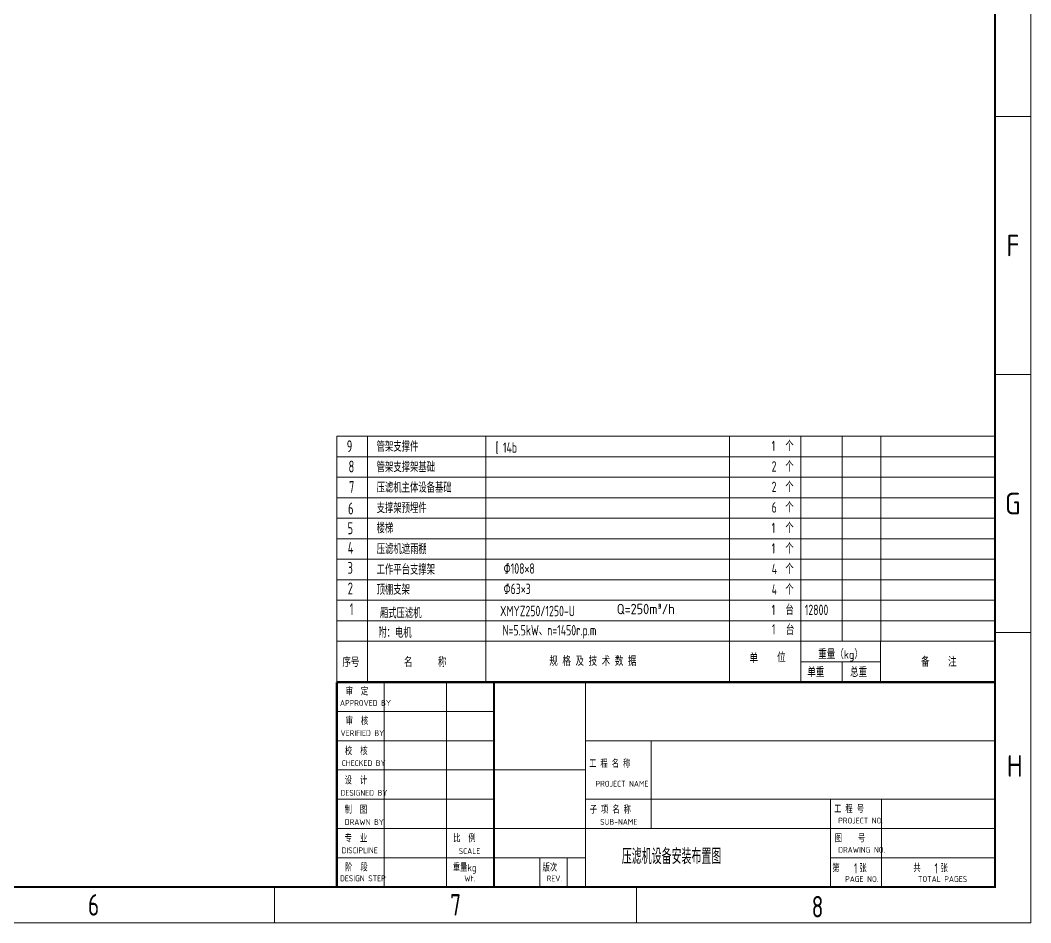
# Model space of a CAD drawing. Header units: millimetres. Extents: x 36943 to 66361, y 17600 to 38376.
# Drawn here: x 56498 to 66361, y 17600 to 26410 of the extents above; entities that cross this region are included whole.
import ezdxf
from ezdxf.enums import TextEntityAlignment as Align

# ---------------------------------------------------------------- set-up
doc = ezdxf.new("R2010")
doc.units = ezdxf.units.MM
doc.layers.add('1', color=130, linetype='Continuous', lineweight=9)
doc.styles.add('C', font='gbenor.shx', dxfattribs={"width": 0.85, "bigfont": 'gbcbig.shx'})
doc.styles.add('FS', font='gbenor.shx', dxfattribs={"width": 0.85, "bigfont": 'gbcbig.shx'})
doc.styles.add('HT', font='gbenor.shx', dxfattribs={"bigfont": 'gbcbig.shx'})
doc.styles.get("Standard").update_dxf_attribs({"font": 'gbenor.shx', "bigfont": 'gbcbig.shx'})
doc.styles.add('style1', font='gbenor.shx', dxfattribs={"width": 0.75, "bigfont": 'gbcbig.shx'})

msp = doc.modelspace()

# ---------------------------------------------------------------- linework, layer by layer
at = {"layer": '1', "color": 3, "lineweight": 9}
for p, q in [((66011.5, 25469.8), (66361.3, 25469.8)), ((66011.5, 22951.4), (66361.3, 22951.4)), ((59587.8, 20348.2), (59587.8, 22349.1)), ((59587.8, 22349.1), (59887.9, 22349.1)), ((59587.8, 22349.1), (59887.9, 22349.1)), ((59887.5, 20348.2), (59887.5, 22349.1)), ((59887.9, 22349.1), (66010.2, 22349.1)), ((59887.9, 22349.1), (66010.2, 22349.1)), ((59888, 20348.2), (59888, 22349.1)), ((61043.3, 20348.2), (61043.3, 22349.1)), ((63420.1, 20348.2), (63420.1, 22348.7)), ((64117.9, 20348.2), (64117.9, 22349.1)), ((64117.9, 20348.2), (64117.9, 22349.1)), ((64520, 20348.2), (64520, 22349.1)), ((64896.9, 20348.2), (64896.9, 22349.1)), ((59587.8, 22149.1), (59887.9, 22149.1)), ((59887.9, 22149.1), (66010.2, 22149.1)), ((59587.8, 21949), (59887.9, 21949)), ((59887.9, 21949), (66010.2, 21949)), ((59587.8, 21749), (59887.9, 21749)), ((59887.9, 21749), (66010.2, 21749)), ((59587.8, 21548.9), (59887.9, 21548.9)), ((59887.9, 21548.9), (66010.2, 21548.9)), ((59587.8, 21348.9), (59887.9, 21348.9)), ((59887.9, 21348.9), (66010.2, 21348.9)), ((59587.8, 21148.6), (59888, 21148.6)), ((59888, 21148.6), (66011.5, 21148.6)), ((59587.8, 20948.5), (59888, 20948.5)), ((59888, 20948.5), (66011.5, 20948.5)), ((59587.8, 20748.4), (59888, 20748.4)), ((59888, 20748.4), (66011.5, 20748.4)), ((59587.8, 20548.3), (59888, 20548.3)), ((59888, 20548.3), (66011.5, 20548.3)), ((66011.5, 20433), (66361.3, 20433)), ((59587.8, 20348.2), (59887.9, 20348.2)), ((59587.8, 19948.2), (59587.8, 20348.2)), ((59587.8, 20348.2), (66011.5, 20348.2)), ((59587.8, 20348.2), (59888, 20348.2)), ((59587.8, 20348.2), (59888, 20348.2)), ((59887.9, 20348.2), (59887.9, 19948.2)), ((59887.9, 20348.2), (59887.9, 19948.2)), ((59887.9, 20348.2), (66010.2, 20348.2)), ((59888, 20348.2), (66011.5, 20348.2)), ((59888, 20348.2), (66011.5, 20348.2)), ((61043, 20348.2), (61043, 19948.2)), ((63419.3, 20347.8), (63419.3, 19947.8)), ((64117, 20348.2), (64117, 19948.2)), ((64117, 20348.2), (64117, 19948.2)), ((64895.8, 19948.2), (64895.8, 20348.2)), ((64117, 20148.2), (64895.8, 20148.2)), ((64519, 20148.2), (64519, 19948.2)), ((59587.8, 19948.2), (59887.9, 19948.2)), ((59587.8, 19948.2), (59887.9, 19948.2)), ((59589.1, 19948.2), (66012.8, 19948.2)), ((59589.1, 19948.2), (59889.3, 19948.2)), ((59589.1, 19948.2), (59889.3, 19948.2)), ((59887.9, 19948.2), (66010.2, 19948.2)), ((59887.9, 19948.2), (66010.2, 19948.2)), ((59889.3, 19948.2), (66012.8, 19948.2)), ((59889.3, 19948.2), (66012.8, 19948.2)), ((60051.7, 17949.7), (60051.7, 19948.2)), ((60658.4, 17949.7), (60658.4, 19948.2)), ((62014.5, 17949.7), (62014.5, 19948.2)), ((59587.8, 19662.7), (61122.3, 19662.7)), ((59587.8, 19377.2), (61122.3, 19377.2)), ((62014.5, 19377.2), (66011.5, 19377.2)), ((62656.9, 18520.7), (62656.9, 19377.2)), ((59585.3, 19091.7), (62014.5, 19091.7)), ((59585.3, 18806.2), (61122.3, 18806.2)), ((62014.5, 18806.2), (66011.5, 18806.2)), ((64405.6, 18520.7), (64405.6, 18806.2)), ((64905.2, 17949.7), (64905.2, 18806.2)), ((59585.3, 18520.7), (62442.8, 18520.7)), ((62442.8, 18520.7), (66011.5, 18520.7)), ((64405.6, 17949.7), (64405.6, 18520.7)), ((59587.8, 18235.2), (62014.5, 18235.2)), ((61568.4, 18235.2), (61568.4, 17949.7)), ((61836.1, 17949.7), (61836.1, 18235.2)), ((62014.5, 17949.7), (62014.5, 18235.2)), ((64405.6, 18235.2), (66011.5, 18235.2)), ((58981.1, 17599.9), (58981.1, 17949.7)), ((62513.8, 17599.9), (62513.8, 17949.7))]:
    msp.add_line(p, q, dxfattribs=at)
msp.add_lwpolyline([(36945.3, 17599.9), (36945.3, 38376.4), (66361.3, 38376.4), (66361.3, 17599.9)], close=True, dxfattribs=at)
at = {"layer": '1', "color": 3, "lineweight": 9, "const_width": 21}
msp.add_lwpolyline([(37819.8, 17949.7), (37819.8, 38026.7), (66011.5, 38026.7), (66011.5, 17949.7)], close=True, dxfattribs=at)
at = {"layer": '1', "color": 3, "lineweight": 9, "const_width": 21.4}
for points in [[(59587.8, 17949.7), (59587.8, 19948.2)], [(66012.8, 19948.2), (59589.1, 19948.2)], [(61122.3, 17949.7), (61122.3, 19948.2)]]:
    msp.add_lwpolyline(points, dxfattribs=at)

# ---------------------------------------------------------------- texts
at = {"layer": '1', "color": 3, "lineweight": 9, "style": 'C'}
for s, p in [('F', (66186.4, 24210.6)), ('G', (66186.4, 21692.2)), ('H', (66205, 19131.1))]:
    msp.add_text(s, height=209.9, dxfattribs=at).set_placement(p, align=Align.MIDDLE)
at = {"layer": '1', "color": 3, "lineweight": 9, "style": 'FS', "width": 0.75}
for s, p in [('9', (59739.5, 22193.1)), ('8', (59758.6, 21995.4)), ('7', (59758.6, 21795.3)), ('6', (59751.5, 21585.7)), ('5', (59746.5, 21392.3)), ('4', (59750.7, 21202.2)), ('3', (59745.4, 21005.7)), ('2', (59745.4, 20805.6)), ('1', (59750.7, 20602))]:
    msp.add_text(s, height=116, dxfattribs=at).set_placement(p, align=Align.RIGHT)
at = {"layer": '1', "color": 3, "lineweight": 9}
for s, height, style, width, p in [('管架支撑件', 101.78, 'FS', 0.8, (59976.9, 22198.3)), ('[ 14b', 101.76, 'FS', 0.8, (61138.7, 22187.6)), ('1', 101.8, 'FS', 0.8, (63832, 22203.5)), ('个', 101.8, 'FS', 0.8, (63965.6, 22204.6)), ('管架支撑架基础', 101.78, 'FS', 0.8, (59976.9, 21998.2)), ('2', 101.8, 'FS', 0.8, (63832, 22003.5)), ('个', 101.8, 'FS', 0.8, (63965.6, 22004.6)), ('压滤机主体设备基础', 101.78, 'FS', 0.8, (59976.5, 21798.4)), ('2', 101.8, 'FS', 0.8, (63832, 21803.4)), ('个', 101.8, 'FS', 0.8, (63965.6, 21804.5)), ('支撑架预埋件', 101.78, 'FS', 0.8, (59976.9, 21598.1)), ('6', 101.8, 'FS', 0.8, (63832, 21603.4)), ('个', 101.8, 'FS', 0.8, (63965.6, 21604.5)), ('楼梯', 101.76, 'FS', 0.8, (59976.1, 21402)), ('1', 101.8, 'FS', 0.8, (63832, 21402.9)), ('个', 101.8, 'FS', 0.8, (63965.6, 21404)), ('压滤机遮雨棚', 101.78, 'FS', 0.8, (59977.4, 21198.1)), ('1', 101.8, 'FS', 0.8, (63832, 21203)), ('个', 101.8, 'FS', 0.8, (63965.6, 21204.2)), ('工作平台支撑架', 101.78, 'FS', 0.8, (59976.9, 20998)), ('Φ108×8', 101.78, 'FS', 0.8, (61215.1, 21006.9)), ('个', 101.8, 'FS', 0.8, (63966.1, 21004.1)), ('4', 101.8, 'FS', 0.8, (63832.5, 21003)), ('顶棚支架', 101.76, 'FS', 0.8, (59976.1, 20801.7)), ('Φ63×3', 101.78, 'FS', 0.8, (61214.6, 20808.7)), ('个', 101.8, 'FS', 0.8, (63966.1, 20804)), ('4', 101.8, 'FS', 0.8, (63832.5, 20802.9)), ('台', 101.8, 'FS', 0.8, (63966.1, 20603.9)), ('厢式压滤机', 101.76, 'FS', 0.8, (60007.9, 20572.6)), ('XMYZ250/1250-U', 101.756, 'FS', 0.8, (61181.9, 20592.2)), ('1', 101.8, 'FS', 0.8, (63832.5, 20602.8)), ('12800', 101.76, 'FS', 0.8, (64155.7, 20603.3)), ('1', 101.8, 'FS', 0.8, (63835, 20414.1)), ('台', 101.8, 'FS', 0.8, (63971.5, 20410.1)), ('附：电机', 101.76, 'FS', 0.8, (59992.2, 20382.3)), ('N=5.5kW、n=1450r.p.m', 101.756, 'FS', 0.8, (61204.9, 20404.2)), ('APPROVED BY', 57.1, 'style1', 0.9, (59618.7, 19717)), ('VERIFIED BY', 57.1, 'style1', 0.9, (59625, 19422.4)), ('CHECKED BY', 57.1, 'style1', 0.9, (59637, 19130.2)), (' PROJECT NAME', 57.1, 'style1', 0.9, (62078.7, 18928.3)), ('DESIGNED BY', 57.1, 'style1', 0.9, (59624.3, 18839.9)), ('DRAWN BY', 57.1, 'style1', 0.9, (59666.5, 18554.4)), ('SUB-NAME', 57.1, 'style1', 0.9, (62158.2, 18556.8)), (' PROJECT NO.', 57.1, 'style1', 0.9, (64447.1, 18569)), ('DISCIPLINE', 57.1, 'style1', 0.9, (59634.4, 18278.2)), ('SCALE', 57.1, 'style1', 0.9, (60778.1, 18271.5)), ('压滤机设备安装布置图', 151.67, 'FS', 0.8, (62370.1, 18172.3)), (' DRAWING NO.', 57.1, 'style1', 0.9, (64447.1, 18283.5)), ('1', 98.1, 'FS', 0.8, (64635.5, 18082.4)), ('1', 98.1, 'FS', 0.8, (65422, 18082.4)), ('DESIGN STEP', 57.1, 'style1', 0.9, (59619.2, 18005.3)), ('Wt.', 57.1, 'style1', 0.9, (60833.1, 18003.2)), ('REV.', 57.1, 'style1', 0.9, (61636.2, 18003.2)), (' PAGE NO.', 57.1, 'style1', 0.9, (64514.4, 17998.2)), (' TOTAL PAGES', 57.1, 'style1', 0.9, (65225.5, 17998.2))]:
    msp.add_text(s, height=height, dxfattribs=dict(at, style=style, width=width)).set_placement(p)
at = {"layer": '1', "color": 3, "lineweight": 9, "style": 'HT'}
for s, height, p in [('单', 83, (63616.5, 20137)), ('位', 83, (63885.1, 20143.9)), ('重量（kg）', 82.97, (64286.9, 20176)), ('序号', 82.97, (59642.7, 20098.1)), ('名\u3000\u3000\u3000称', 82.97, (60243.4, 20098.1)), ('规 格 及 技 术 数 据', 82.968, (61662.1, 20108.8)), ('备    注', 82.97, (65290.6, 20101)), ('单重', 82.97, (64180.1, 20000.2)), ('总重', 82.97, (64597.9, 20000.2)), ('审  定', 71.38, (59674.4, 19821.1)), ('审  核', 71.38, (59674.9, 19531.6)), ('校  核', 71.38, (59667.4, 19237.8)), ('工 程 名 称', 71.38, (62051.1, 19114.6)), ('设  计', 71.38, (59664.2, 18951.7)), ('制  图', 71.38, (59664.2, 18666.3)), ('子 项 名 称', 71.38, (62056.7, 18666.3)), ('工 程 号', 71.38, (64442.1, 18672.7)), ('专  业', 71.38, (59665.1, 18385.4)), ('比  例', 71.38, (60723.6, 18387.2)), ('图    号', 71.38, (64447.6, 18387.2)), ('阶  段', 71.38, (59669.1, 18102.8)), ('重量kg', 71.38, (60720.4, 18101.7)), ('版次', 71.38, (61595.6, 18101.7)), ('第     张', 71.38, (64423.9, 18095.2)), ('共     张', 71.38, (65215.4, 18095.2))]:
    msp.add_text(s, height=height, dxfattribs=at).set_placement(p)
at = {"layer": '1', "color": 3, "lineweight": 9, "style": 'C', "width": 0.85}
for s, p in [('6', (57214.7, 17774.8)), ('7', (60747.4, 17774.8)), ('8', (64280.1, 17757.3))]:
    msp.add_text(s, height=209.9, dxfattribs=at).set_placement(p, align=Align.MIDDLE)
at = {"layer": '1', "color": 3, "lineweight": 9, "insert": (62320.6, 20713.3), "char_height": 101.76, "attachment_point": 1}
msp.add_mtext('Q=250m³/h', dxfattribs=at)

doc.saveas('drawing.dxf')
